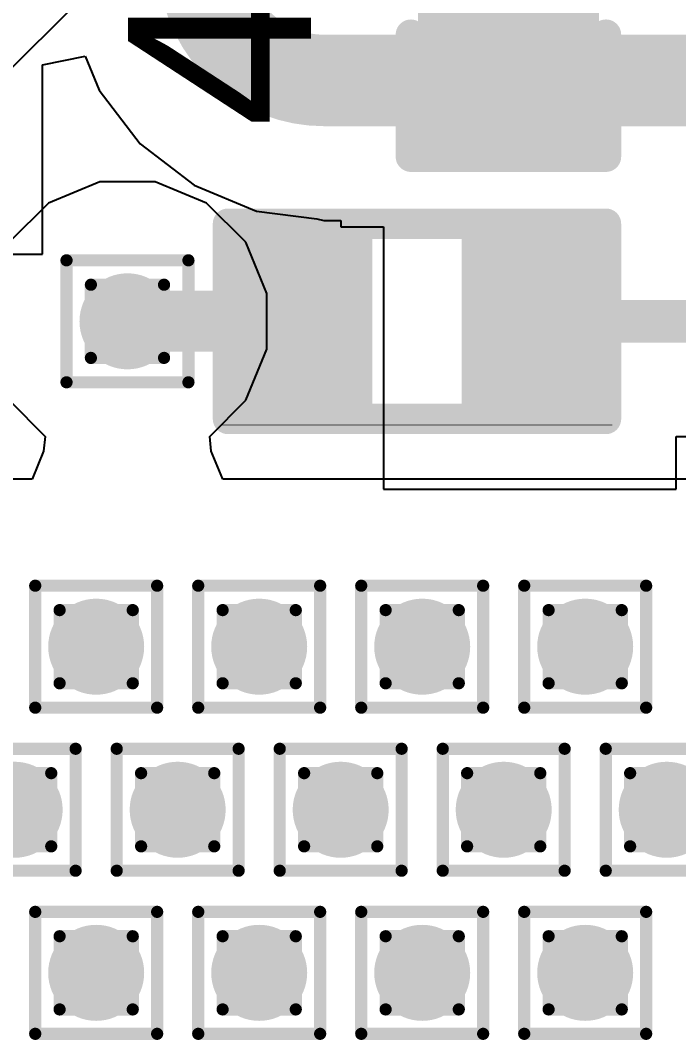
# Model space of a CAD drawing. Header units: inches. Extents: x -18 to 5357, y -8 to 5291.
# Drawn here: x 41.007 to 43.75, y 43.839 to 48.088 of the extents above; entities that cross this region are included whole.
import ezdxf

# ---------------------------------------------------------------- set-up
doc = ezdxf.new("R2010")
doc.units = ezdxf.units.IN
for name, color, linetype in [('Bottom Layer', 5, 'Continuous'), ('Drill Drawing', 1, 'Continuous'), ('Ground', 16, 'Continuous'), ('Power', 76, 'Continuous'), ('Top Layer', 1, 'Continuous'), ('Top Overlay', 2, 'Continuous'), ('Top Paste', 8, 'Continuous'), ('Top Solder', 216, 'Continuous'), ('Via Holes', 16, 'Continuous')]:
    doc.layers.add(name, color=color, linetype=linetype)
doc.styles.add('Arial', font='', dxfattribs={"height": 0.2})
doc.styles.get('Arial').set_extended_font_data('Arial')

# ---------------------------------------------------------------- blocks, each defined once
blk = doc.blocks.new('14_VSON__4_3__21')
at = {"layer": 'Top Solder'}
blk.add_line((-0.8678, -2.2778), (-5350.8161, -5279.0699), dxfattribs=at)
blk = doc.blocks.new('R___0402_34')
at = {"layer": 'Top Layer'}
for points in [[(-0.6985, -0.3175), (-0.6985, 0.3175), (-0.2413, 0.3175), (-0.2413, -0.3175)], [(0.2413, -0.3175), (0.2413, 0.3175), (0.6985, 0.3175), (0.6985, -0.3175)]]:
    blk.add_hatch(color=1, dxfattribs=at).paths.add_polyline_path(points)
at = {"layer": 'Top Paste'}
for points in [[(-0.6985, -0.3175), (-0.6985, 0.3175), (-0.2413, 0.3175), (-0.2413, -0.3175)], [(0.2413, -0.3175), (0.2413, 0.3175), (0.6985, 0.3175), (0.6985, -0.3175)]]:
    blk.add_hatch(color=8, dxfattribs=at).paths.add_polyline_path(points)
at = {"layer": 'Top Solder'}
for points in [[(-0.7535, -0.3725), (-0.7535, 0.3725), (-0.1863, 0.3725), (-0.1863, -0.3725)], [(0.1863, -0.3725), (0.1863, 0.3725), (0.7535, 0.3725), (0.7535, -0.3725)]]:
    blk.add_hatch(color=216, dxfattribs=at).paths.add_polyline_path(points)
at = {"layer": 'Top Overlay'}
for points in [[(-0.7874, 0.4064, 0.127, 0.127, 0), (0.7874, 0.4064, 0.127, 0.127, 0)], [(-0.7874, 0.4064, 0.127, 0.127, 0), (-0.7874, -0.4064, 0.127, 0.127, 0)], [(0.7874, 0.4064, 0.127, 0.127, 0), (0.7874, -0.4064, 0.127, 0.127, 0)], [(-0.7874, -0.4064, 0.127, 0.127, 0), (0.7874, -0.4064, 0.127, 0.127, 0)], [(-0.8128, -0.4318, 0.00323, 0.00323, 0), (0.8128, -0.4318, 0.00323, 0.00323, 0)]]:
    blk.add_lwpolyline(points, format="xyseb", dxfattribs=at)
for points in [[(-0.8192, 0.4064, 0.0635, 0.0635, 1), (-0.7557, 0.4064, 0.0635, 0.0635, 1)], [(-0.8192, 0.4064, 0.0635, 0.0635, 1), (-0.7557, 0.4064, 0.0635, 0.0635, 1)], [(0.7556, 0.4064, 0.0635, 0.0635, 1), (0.8191, 0.4064, 0.0635, 0.0635, 1)], [(0.7556, 0.4064, 0.0635, 0.0635, 1), (0.8191, 0.4064, 0.0635, 0.0635, 1)], [(-0.8192, -0.4064, 0.0635, 0.0635, 1), (-0.7557, -0.4064, 0.0635, 0.0635, 1)], [(-0.8192, -0.4064, 0.0635, 0.0635, 1), (-0.7557, -0.4064, 0.0635, 0.0635, 1)], [(0.7557, -0.4064, 0.0635, 0.0635, 1), (0.8192, -0.4064, 0.0635, 0.0635, 1)], [(0.7557, -0.4064, 0.0635, 0.0635, 1), (0.8192, -0.4064, 0.0635, 0.0635, 1)], [(-0.8136, -0.4318, 0.00161, 0.00161, 1), (-0.812, -0.4318, 0.00161, 0.00161, 1)], [(0.812, -0.4318, 0.00161, 0.00161, 1), (0.8136, -0.4318, 0.00161, 0.00161, 1)]]:
    blk.add_lwpolyline(points, format="xyseb", close=True, dxfattribs=at)
blk = doc.blocks.new('C___0402_95')
at = {"layer": 'Top Layer'}
for points in [[(-0.6985, -0.3175), (-0.6985, 0.3175), (-0.2413, 0.3175), (-0.2413, -0.3175)], [(0.2413, -0.3175), (0.2413, 0.3175), (0.6985, 0.3175), (0.6985, -0.3175)]]:
    blk.add_hatch(color=1, dxfattribs=at).paths.add_polyline_path(points)
at = {"layer": 'Top Paste'}
for points in [[(-0.6985, -0.3175), (-0.6985, 0.3175), (-0.2413, 0.3175), (-0.2413, -0.3175)], [(0.2413, -0.3175), (0.2413, 0.3175), (0.6985, 0.3175), (0.6985, -0.3175)]]:
    blk.add_hatch(color=8, dxfattribs=at).paths.add_polyline_path(points)
at = {"layer": 'Top Solder'}
for points in [[(-0.7585, -0.3775), (-0.7585, 0.3775), (-0.1813, 0.3775), (-0.1813, -0.3775)], [(0.1813, -0.3775), (0.1813, 0.3775), (0.7585, 0.3775), (0.7585, -0.3775)]]:
    blk.add_hatch(color=216, dxfattribs=at).paths.add_polyline_path(points)
at = {"layer": 'Top Overlay'}
for points in [[(-0.7874, -0.4064, 0.127, 0.127, 0), (-0.7874, 0.4064, 0.127, 0.127, 0)], [(-0.2794, 0.4064, 0.127, 0.127, 0), (-0.7874, 0.4064, 0.127, 0.127, 0)], [(0.2794, 0.4064, 0.127, 0.127, 0), (0.7874, 0.4064, 0.127, 0.127, 0)], [(0.7874, -0.4064, 0.127, 0.127, 0), (0.7874, 0.4064, 0.127, 0.127, 0)], [(-0.7874, -0.4064, 0.127, 0.127, 0), (-0.2794, -0.4064, 0.127, 0.127, 0)], [(0.2794, -0.4064, 0.127, 0.127, 0), (0.7874, -0.4064, 0.127, 0.127, 0)]]:
    blk.add_lwpolyline(points, format="xyseb", dxfattribs=at)
for points in [[(-0.8192, 0.4064, 0.0635, 0.0635, 1), (-0.7557, 0.4064, 0.0635, 0.0635, 1)], [(-0.8192, 0.4064, 0.0635, 0.0635, 1), (-0.7557, 0.4064, 0.0635, 0.0635, 1)], [(-0.3112, 0.4064, 0.0635, 0.0635, 1), (-0.2477, 0.4064, 0.0635, 0.0635, 1)], [(0.2476, 0.4064, 0.0635, 0.0635, 1), (0.3111, 0.4064, 0.0635, 0.0635, 1)], [(0.7556, 0.4064, 0.0635, 0.0635, 1), (0.8191, 0.4064, 0.0635, 0.0635, 1)], [(0.7556, 0.4064, 0.0635, 0.0635, 1), (0.8191, 0.4064, 0.0635, 0.0635, 1)], [(-0.8192, -0.4064, 0.0635, 0.0635, 1), (-0.7557, -0.4064, 0.0635, 0.0635, 1)], [(-0.8192, -0.4064, 0.0635, 0.0635, 1), (-0.7557, -0.4064, 0.0635, 0.0635, 1)], [(-0.3112, -0.4064, 0.0635, 0.0635, 1), (-0.2477, -0.4064, 0.0635, 0.0635, 1)], [(0.2477, -0.4064, 0.0635, 0.0635, 1), (0.3112, -0.4064, 0.0635, 0.0635, 1)], [(0.7556, -0.4064, 0.0635, 0.0635, 1), (0.8191, -0.4064, 0.0635, 0.0635, 1)], [(0.7556, -0.4064, 0.0635, 0.0635, 1), (0.8191, -0.4064, 0.0635, 0.0635, 1)]]:
    blk.add_lwpolyline(points, format="xyseb", close=True, dxfattribs=at)

msp = doc.modelspace()

# ---------------------------------------------------------------- hatches: boundary and pattern name
at = {"layer": 'Bottom Layer'}
h = msp.add_hatch(color=5, dxfattribs=at)
edge = h.paths.add_edge_path()
edge.add_arc((41.4534, 46.8348), 0.2, 0, 360)
h = msp.add_hatch(color=5, dxfattribs=at)
edge = h.paths.add_edge_path()
edge.add_arc((41.323, 45.4795), 0.2, 0, 360)
h = msp.add_hatch(color=5, dxfattribs=at)
edge = h.paths.add_edge_path()
edge.add_arc((42.0023, 45.4795), 0.2, 0, 360)
h = msp.add_hatch(color=5, dxfattribs=at)
edge = h.paths.add_edge_path()
edge.add_arc((42.6816, 45.4795), 0.2, 0, 360)
h = msp.add_hatch(color=5, dxfattribs=at)
edge = h.paths.add_edge_path()
edge.add_arc((43.3608, 45.4795), 0.2, 0, 360)
h = msp.add_hatch(color=5, dxfattribs=at)
edge = h.paths.add_edge_path()
edge.add_arc((40.9833, 44.8003), 0.2, 0, 360)
h = msp.add_hatch(color=5, dxfattribs=at)
edge = h.paths.add_edge_path()
edge.add_arc((41.6626, 44.8003), 0.2, 0, 360)
h = msp.add_hatch(color=5, dxfattribs=at)
edge = h.paths.add_edge_path()
edge.add_arc((42.3419, 44.8003), 0.2, 0, 360)
h = msp.add_hatch(color=5, dxfattribs=at)
edge = h.paths.add_edge_path()
edge.add_arc((43.0212, 44.8003), 0.2, 0, 360)
h = msp.add_hatch(color=5, dxfattribs=at)
edge = h.paths.add_edge_path()
edge.add_arc((43.7005, 44.8003), 0.2, 0, 360)
h = msp.add_hatch(color=5, dxfattribs=at)
edge = h.paths.add_edge_path()
edge.add_arc((41.323, 44.121), 0.2, 0, 360)
h = msp.add_hatch(color=5, dxfattribs=at)
edge = h.paths.add_edge_path()
edge.add_arc((42.0023, 44.121), 0.2, 0, 360)
h = msp.add_hatch(color=5, dxfattribs=at)
edge = h.paths.add_edge_path()
edge.add_arc((42.6816, 44.121), 0.2, 0, 360)
h = msp.add_hatch(color=5, dxfattribs=at)
edge = h.paths.add_edge_path()
edge.add_arc((43.3608, 44.121), 0.2, 0, 360)
at = {"layer": 'Ground'}
h = msp.add_hatch(color=16, dxfattribs=at)
edge = h.paths.add_edge_path()
edge.add_arc((41.4534, 46.8348), 0.2, 0, 360)
h = msp.add_hatch(color=16, dxfattribs=at)
edge = h.paths.add_edge_path()
edge.add_arc((41.323, 45.4795), 0.2, 0, 360)
h = msp.add_hatch(color=16, dxfattribs=at)
edge = h.paths.add_edge_path()
edge.add_arc((42.0023, 45.4795), 0.2, 0, 360)
h = msp.add_hatch(color=16, dxfattribs=at)
edge = h.paths.add_edge_path()
edge.add_arc((42.6816, 45.4795), 0.2, 0, 360)
h = msp.add_hatch(color=16, dxfattribs=at)
edge = h.paths.add_edge_path()
edge.add_arc((43.3608, 45.4795), 0.2, 0, 360)
h = msp.add_hatch(color=16, dxfattribs=at)
edge = h.paths.add_edge_path()
edge.add_arc((40.9833, 44.8003), 0.2, 0, 360)
h = msp.add_hatch(color=16, dxfattribs=at)
edge = h.paths.add_edge_path()
edge.add_arc((41.6626, 44.8003), 0.2, 0, 360)
h = msp.add_hatch(color=16, dxfattribs=at)
edge = h.paths.add_edge_path()
edge.add_arc((42.3419, 44.8003), 0.2, 0, 360)
h = msp.add_hatch(color=16, dxfattribs=at)
edge = h.paths.add_edge_path()
edge.add_arc((43.0212, 44.8003), 0.2, 0, 360)
h = msp.add_hatch(color=16, dxfattribs=at)
edge = h.paths.add_edge_path()
edge.add_arc((43.7005, 44.8003), 0.2, 0, 360)
h = msp.add_hatch(color=16, dxfattribs=at)
edge = h.paths.add_edge_path()
edge.add_arc((41.323, 44.121), 0.2, 0, 360)
h = msp.add_hatch(color=16, dxfattribs=at)
edge = h.paths.add_edge_path()
edge.add_arc((42.0023, 44.121), 0.2, 0, 360)
h = msp.add_hatch(color=16, dxfattribs=at)
edge = h.paths.add_edge_path()
edge.add_arc((42.6816, 44.121), 0.2, 0, 360)
h = msp.add_hatch(color=16, dxfattribs=at)
edge = h.paths.add_edge_path()
edge.add_arc((43.3608, 44.121), 0.2, 0, 360)
at = {"layer": 'Power'}
h = msp.add_hatch(color=76, dxfattribs=at)
edge = h.paths.add_edge_path()
edge.add_arc((41.4534, 46.8348), 0.2, 0, 360)
h = msp.add_hatch(color=76, dxfattribs=at)
edge = h.paths.add_edge_path()
edge.add_arc((41.323, 45.4795), 0.2, 0, 360)
h = msp.add_hatch(color=76, dxfattribs=at)
edge = h.paths.add_edge_path()
edge.add_arc((42.0023, 45.4795), 0.2, 0, 360)
h = msp.add_hatch(color=76, dxfattribs=at)
edge = h.paths.add_edge_path()
edge.add_arc((42.6816, 45.4795), 0.2, 0, 360)
h = msp.add_hatch(color=76, dxfattribs=at)
edge = h.paths.add_edge_path()
edge.add_arc((43.3608, 45.4795), 0.2, 0, 360)
h = msp.add_hatch(color=76, dxfattribs=at)
edge = h.paths.add_edge_path()
edge.add_arc((40.9833, 44.8003), 0.2, 0, 360)
h = msp.add_hatch(color=76, dxfattribs=at)
edge = h.paths.add_edge_path()
edge.add_arc((41.6626, 44.8003), 0.2, 0, 360)
h = msp.add_hatch(color=76, dxfattribs=at)
edge = h.paths.add_edge_path()
edge.add_arc((42.3419, 44.8003), 0.2, 0, 360)
h = msp.add_hatch(color=76, dxfattribs=at)
edge = h.paths.add_edge_path()
edge.add_arc((43.0212, 44.8003), 0.2, 0, 360)
h = msp.add_hatch(color=76, dxfattribs=at)
edge = h.paths.add_edge_path()
edge.add_arc((43.7005, 44.8003), 0.2, 0, 360)
h = msp.add_hatch(color=76, dxfattribs=at)
edge = h.paths.add_edge_path()
edge.add_arc((41.323, 44.121), 0.2, 0, 360)
h = msp.add_hatch(color=76, dxfattribs=at)
edge = h.paths.add_edge_path()
edge.add_arc((42.0023, 44.121), 0.2, 0, 360)
h = msp.add_hatch(color=76, dxfattribs=at)
edge = h.paths.add_edge_path()
edge.add_arc((42.6816, 44.121), 0.2, 0, 360)
h = msp.add_hatch(color=76, dxfattribs=at)
edge = h.paths.add_edge_path()
edge.add_arc((43.3608, 44.121), 0.2, 0, 360)
at = {"layer": 'Top Layer'}
h = msp.add_hatch(color=1, dxfattribs=at)
edge = h.paths.add_edge_path()
edge.add_arc((41.4534, 46.8348), 0.2, 0, 360)
h = msp.add_hatch(color=1, dxfattribs=at)
edge = h.paths.add_edge_path()
edge.add_arc((41.323, 45.4795), 0.2, 0, 360)
h = msp.add_hatch(color=1, dxfattribs=at)
edge = h.paths.add_edge_path()
edge.add_arc((42.0023, 45.4795), 0.2, 0, 360)
h = msp.add_hatch(color=1, dxfattribs=at)
edge = h.paths.add_edge_path()
edge.add_arc((42.6816, 45.4795), 0.2, 0, 360)
h = msp.add_hatch(color=1, dxfattribs=at)
edge = h.paths.add_edge_path()
edge.add_arc((43.3608, 45.4795), 0.2, 0, 360)
h = msp.add_hatch(color=1, dxfattribs=at)
edge = h.paths.add_edge_path()
edge.add_arc((40.9833, 44.8003), 0.2, 0, 360)
h = msp.add_hatch(color=1, dxfattribs=at)
edge = h.paths.add_edge_path()
edge.add_arc((41.6626, 44.8003), 0.2, 0, 360)
h = msp.add_hatch(color=1, dxfattribs=at)
edge = h.paths.add_edge_path()
edge.add_arc((42.3419, 44.8003), 0.2, 0, 360)
h = msp.add_hatch(color=1, dxfattribs=at)
edge = h.paths.add_edge_path()
edge.add_arc((43.0212, 44.8003), 0.2, 0, 360)
h = msp.add_hatch(color=1, dxfattribs=at)
edge = h.paths.add_edge_path()
edge.add_arc((43.7005, 44.8003), 0.2, 0, 360)
h = msp.add_hatch(color=1, dxfattribs=at)
edge = h.paths.add_edge_path()
edge.add_arc((41.323, 44.121), 0.2, 0, 360)
h = msp.add_hatch(color=1, dxfattribs=at)
edge = h.paths.add_edge_path()
edge.add_arc((42.0023, 44.121), 0.2, 0, 360)
h = msp.add_hatch(color=1, dxfattribs=at)
edge = h.paths.add_edge_path()
edge.add_arc((42.6816, 44.121), 0.2, 0, 360)
h = msp.add_hatch(color=1, dxfattribs=at)
edge = h.paths.add_edge_path()
edge.add_arc((43.3608, 44.121), 0.2, 0, 360)
at = {"layer": 'Via Holes'}
h = msp.add_hatch(color=7, dxfattribs=at)
edge = h.paths.add_edge_path()
edge.add_arc((41.4534, 46.8348), 0.1, 0, 360)
h = msp.add_hatch(color=7, dxfattribs=at)
edge = h.paths.add_edge_path()
edge.add_arc((41.323, 45.4795), 0.1, 0, 360)
h = msp.add_hatch(color=7, dxfattribs=at)
edge = h.paths.add_edge_path()
edge.add_arc((42.0023, 45.4795), 0.1, 0, 360)
h = msp.add_hatch(color=7, dxfattribs=at)
edge = h.paths.add_edge_path()
edge.add_arc((42.6816, 45.4795), 0.1, 0, 360)
h = msp.add_hatch(color=7, dxfattribs=at)
edge = h.paths.add_edge_path()
edge.add_arc((43.3608, 45.4795), 0.1, 0, 360)
h = msp.add_hatch(color=7, dxfattribs=at)
edge = h.paths.add_edge_path()
edge.add_arc((40.9833, 44.8003), 0.1, 0, 360)
h = msp.add_hatch(color=7, dxfattribs=at)
edge = h.paths.add_edge_path()
edge.add_arc((41.6626, 44.8003), 0.1, 0, 360)
h = msp.add_hatch(color=7, dxfattribs=at)
edge = h.paths.add_edge_path()
edge.add_arc((42.3419, 44.8003), 0.1, 0, 360)
h = msp.add_hatch(color=7, dxfattribs=at)
edge = h.paths.add_edge_path()
edge.add_arc((43.0212, 44.8003), 0.1, 0, 360)
h = msp.add_hatch(color=7, dxfattribs=at)
edge = h.paths.add_edge_path()
edge.add_arc((43.7005, 44.8003), 0.1, 0, 360)
h = msp.add_hatch(color=7, dxfattribs=at)
edge = h.paths.add_edge_path()
edge.add_arc((41.323, 44.121), 0.1, 0, 360)
h = msp.add_hatch(color=7, dxfattribs=at)
edge = h.paths.add_edge_path()
edge.add_arc((42.0023, 44.121), 0.1, 0, 360)
h = msp.add_hatch(color=7, dxfattribs=at)
edge = h.paths.add_edge_path()
edge.add_arc((42.6816, 44.121), 0.1, 0, 360)
h = msp.add_hatch(color=7, dxfattribs=at)
edge = h.paths.add_edge_path()
edge.add_arc((43.3608, 44.121), 0.1, 0, 360)

# ---------------------------------------------------------------- linework, layer by layer
at = {"layer": 'Drill Drawing'}
for points in [[(41.1994, 47.0888, 0.0508, 0.0508, 0), (41.7074, 47.0888, 0.0508, 0.0508, 0)], [(41.1994, 46.5808, 0.0508, 0.0508, 0), (41.1994, 47.0888, 0.0508, 0.0508, 0)], [(41.7074, 46.5808, 0.0508, 0.0508, 0), (41.7074, 47.0888, 0.0508, 0.0508, 0)], [(41.301, 46.9872, 0.0508, 0.0508, 0), (41.6058, 46.9872, 0.0508, 0.0508, 0)], [(41.301, 46.6824, 0.0508, 0.0508, 0), (41.301, 46.9872, 0.0508, 0.0508, 0)], [(41.6058, 46.6824, 0.0508, 0.0508, 0), (41.6058, 46.9872, 0.0508, 0.0508, 0)], [(41.301, 46.6824, 0.0508, 0.0508, 0), (41.6058, 46.6824, 0.0508, 0.0508, 0)], [(41.1994, 46.5808, 0.0508, 0.0508, 0), (41.7074, 46.5808, 0.0508, 0.0508, 0)], [(41.069, 45.7335, 0.0508, 0.0508, 0), (41.577, 45.7335, 0.0508, 0.0508, 0)], [(41.069, 45.2255, 0.0508, 0.0508, 0), (41.069, 45.7335, 0.0508, 0.0508, 0)], [(41.577, 45.2255, 0.0508, 0.0508, 0), (41.577, 45.7335, 0.0508, 0.0508, 0)], [(41.7483, 45.7335, 0.0508, 0.0508, 0), (42.2563, 45.7335, 0.0508, 0.0508, 0)], [(41.7483, 45.2255, 0.0508, 0.0508, 0), (41.7483, 45.7335, 0.0508, 0.0508, 0)], [(42.2563, 45.2255, 0.0508, 0.0508, 0), (42.2563, 45.7335, 0.0508, 0.0508, 0)], [(42.4276, 45.7335, 0.0508, 0.0508, 0), (42.9356, 45.7335, 0.0508, 0.0508, 0)], [(42.4276, 45.2255, 0.0508, 0.0508, 0), (42.4276, 45.7335, 0.0508, 0.0508, 0)], [(42.9356, 45.2255, 0.0508, 0.0508, 0), (42.9356, 45.7335, 0.0508, 0.0508, 0)], [(43.1068, 45.7335, 0.0508, 0.0508, 0), (43.6148, 45.7335, 0.0508, 0.0508, 0)], [(43.1068, 45.2255, 0.0508, 0.0508, 0), (43.1068, 45.7335, 0.0508, 0.0508, 0)], [(43.6148, 45.2255, 0.0508, 0.0508, 0), (43.6148, 45.7335, 0.0508, 0.0508, 0)], [(41.1706, 45.6319, 0.0508, 0.0508, 0), (41.4754, 45.6319, 0.0508, 0.0508, 0)], [(41.1706, 45.3271, 0.0508, 0.0508, 0), (41.1706, 45.6319, 0.0508, 0.0508, 0)], [(41.4754, 45.3271, 0.0508, 0.0508, 0), (41.4754, 45.6319, 0.0508, 0.0508, 0)], [(41.8499, 45.6319, 0.0508, 0.0508, 0), (42.1547, 45.6319, 0.0508, 0.0508, 0)], [(41.8499, 45.3271, 0.0508, 0.0508, 0), (41.8499, 45.6319, 0.0508, 0.0508, 0)], [(42.1547, 45.3271, 0.0508, 0.0508, 0), (42.1547, 45.6319, 0.0508, 0.0508, 0)], [(42.5292, 45.6319, 0.0508, 0.0508, 0), (42.834, 45.6319, 0.0508, 0.0508, 0)], [(42.5292, 45.3271, 0.0508, 0.0508, 0), (42.5292, 45.6319, 0.0508, 0.0508, 0)], [(42.834, 45.3271, 0.0508, 0.0508, 0), (42.834, 45.6319, 0.0508, 0.0508, 0)], [(43.2084, 45.6319, 0.0508, 0.0508, 0), (43.5132, 45.6319, 0.0508, 0.0508, 0)], [(43.2084, 45.3271, 0.0508, 0.0508, 0), (43.2084, 45.6319, 0.0508, 0.0508, 0)], [(43.5132, 45.3271, 0.0508, 0.0508, 0), (43.5132, 45.6319, 0.0508, 0.0508, 0)], [(41.1706, 45.3271, 0.0508, 0.0508, 0), (41.4754, 45.3271, 0.0508, 0.0508, 0)], [(41.8499, 45.3271, 0.0508, 0.0508, 0), (42.1547, 45.3271, 0.0508, 0.0508, 0)], [(42.5292, 45.3271, 0.0508, 0.0508, 0), (42.834, 45.3271, 0.0508, 0.0508, 0)], [(43.2084, 45.3271, 0.0508, 0.0508, 0), (43.5132, 45.3271, 0.0508, 0.0508, 0)], [(41.069, 45.2255, 0.0508, 0.0508, 0), (41.577, 45.2255, 0.0508, 0.0508, 0)], [(41.7483, 45.2255, 0.0508, 0.0508, 0), (42.2563, 45.2255, 0.0508, 0.0508, 0)], [(42.4276, 45.2255, 0.0508, 0.0508, 0), (42.9356, 45.2255, 0.0508, 0.0508, 0)], [(43.1068, 45.2255, 0.0508, 0.0508, 0), (43.6148, 45.2255, 0.0508, 0.0508, 0)], [(40.7293, 45.0543, 0.0508, 0.0508, 0), (41.2373, 45.0543, 0.0508, 0.0508, 0)], [(41.2373, 44.5463, 0.0508, 0.0508, 0), (41.2373, 45.0543, 0.0508, 0.0508, 0)], [(41.4086, 45.0543, 0.0508, 0.0508, 0), (41.9166, 45.0543, 0.0508, 0.0508, 0)], [(41.4086, 44.5463, 0.0508, 0.0508, 0), (41.4086, 45.0543, 0.0508, 0.0508, 0)], [(41.9166, 44.5463, 0.0508, 0.0508, 0), (41.9166, 45.0543, 0.0508, 0.0508, 0)], [(42.0879, 45.0543, 0.0508, 0.0508, 0), (42.5959, 45.0543, 0.0508, 0.0508, 0)], [(42.0879, 44.5463, 0.0508, 0.0508, 0), (42.0879, 45.0543, 0.0508, 0.0508, 0)], [(42.5959, 44.5463, 0.0508, 0.0508, 0), (42.5959, 45.0543, 0.0508, 0.0508, 0)], [(42.7672, 45.0543, 0.0508, 0.0508, 0), (43.2752, 45.0543, 0.0508, 0.0508, 0)], [(42.7672, 44.5463, 0.0508, 0.0508, 0), (42.7672, 45.0543, 0.0508, 0.0508, 0)], [(43.2752, 44.5463, 0.0508, 0.0508, 0), (43.2752, 45.0543, 0.0508, 0.0508, 0)], [(43.4465, 45.0543, 0.0508, 0.0508, 0), (43.9545, 45.0543, 0.0508, 0.0508, 0)], [(43.4465, 44.5463, 0.0508, 0.0508, 0), (43.4465, 45.0543, 0.0508, 0.0508, 0)], [(40.8309, 44.9527, 0.0508, 0.0508, 0), (41.1357, 44.9527, 0.0508, 0.0508, 0)], [(41.1357, 44.6479, 0.0508, 0.0508, 0), (41.1357, 44.9527, 0.0508, 0.0508, 0)], [(41.5102, 44.9527, 0.0508, 0.0508, 0), (41.815, 44.9527, 0.0508, 0.0508, 0)], [(41.5102, 44.6479, 0.0508, 0.0508, 0), (41.5102, 44.9527, 0.0508, 0.0508, 0)], [(41.815, 44.6479, 0.0508, 0.0508, 0), (41.815, 44.9527, 0.0508, 0.0508, 0)], [(42.1895, 44.9527, 0.0508, 0.0508, 0), (42.4943, 44.9527, 0.0508, 0.0508, 0)], [(42.1895, 44.6479, 0.0508, 0.0508, 0), (42.1895, 44.9527, 0.0508, 0.0508, 0)], [(42.4943, 44.6479, 0.0508, 0.0508, 0), (42.4943, 44.9527, 0.0508, 0.0508, 0)], [(42.8688, 44.9527, 0.0508, 0.0508, 0), (43.1736, 44.9527, 0.0508, 0.0508, 0)], [(42.8688, 44.6479, 0.0508, 0.0508, 0), (42.8688, 44.9527, 0.0508, 0.0508, 0)], [(43.1736, 44.6479, 0.0508, 0.0508, 0), (43.1736, 44.9527, 0.0508, 0.0508, 0)], [(43.5481, 44.9527, 0.0508, 0.0508, 0), (43.8529, 44.9527, 0.0508, 0.0508, 0)], [(43.5481, 44.6479, 0.0508, 0.0508, 0), (43.5481, 44.9527, 0.0508, 0.0508, 0)], [(40.8309, 44.6479, 0.0508, 0.0508, 0), (41.1357, 44.6479, 0.0508, 0.0508, 0)], [(41.5102, 44.6479, 0.0508, 0.0508, 0), (41.815, 44.6479, 0.0508, 0.0508, 0)], [(42.1895, 44.6479, 0.0508, 0.0508, 0), (42.4943, 44.6479, 0.0508, 0.0508, 0)], [(42.8688, 44.6479, 0.0508, 0.0508, 0), (43.1736, 44.6479, 0.0508, 0.0508, 0)], [(43.5481, 44.6479, 0.0508, 0.0508, 0), (43.8529, 44.6479, 0.0508, 0.0508, 0)], [(40.7293, 44.5463, 0.0508, 0.0508, 0), (41.2373, 44.5463, 0.0508, 0.0508, 0)], [(41.4086, 44.5463, 0.0508, 0.0508, 0), (41.9166, 44.5463, 0.0508, 0.0508, 0)], [(42.0879, 44.5463, 0.0508, 0.0508, 0), (42.5959, 44.5463, 0.0508, 0.0508, 0)], [(42.7672, 44.5463, 0.0508, 0.0508, 0), (43.2752, 44.5463, 0.0508, 0.0508, 0)], [(43.4465, 44.5463, 0.0508, 0.0508, 0), (43.9545, 44.5463, 0.0508, 0.0508, 0)], [(41.069, 44.375, 0.0508, 0.0508, 0), (41.577, 44.375, 0.0508, 0.0508, 0)], [(41.069, 43.867, 0.0508, 0.0508, 0), (41.069, 44.375, 0.0508, 0.0508, 0)], [(41.577, 43.867, 0.0508, 0.0508, 0), (41.577, 44.375, 0.0508, 0.0508, 0)], [(41.7483, 44.375, 0.0508, 0.0508, 0), (42.2563, 44.375, 0.0508, 0.0508, 0)], [(41.7483, 43.867, 0.0508, 0.0508, 0), (41.7483, 44.375, 0.0508, 0.0508, 0)], [(42.2563, 43.867, 0.0508, 0.0508, 0), (42.2563, 44.375, 0.0508, 0.0508, 0)], [(42.4276, 44.375, 0.0508, 0.0508, 0), (42.9356, 44.375, 0.0508, 0.0508, 0)], [(42.4276, 43.867, 0.0508, 0.0508, 0), (42.4276, 44.375, 0.0508, 0.0508, 0)], [(42.9356, 43.867, 0.0508, 0.0508, 0), (42.9356, 44.375, 0.0508, 0.0508, 0)], [(43.1068, 44.375, 0.0508, 0.0508, 0), (43.6148, 44.375, 0.0508, 0.0508, 0)], [(43.1068, 43.867, 0.0508, 0.0508, 0), (43.1068, 44.375, 0.0508, 0.0508, 0)], [(43.6148, 43.867, 0.0508, 0.0508, 0), (43.6148, 44.375, 0.0508, 0.0508, 0)], [(41.1706, 44.2734, 0.0508, 0.0508, 0), (41.4754, 44.2734, 0.0508, 0.0508, 0)], [(41.1706, 43.9686, 0.0508, 0.0508, 0), (41.1706, 44.2734, 0.0508, 0.0508, 0)], [(41.4754, 43.9686, 0.0508, 0.0508, 0), (41.4754, 44.2734, 0.0508, 0.0508, 0)], [(41.8499, 44.2734, 0.0508, 0.0508, 0), (42.1547, 44.2734, 0.0508, 0.0508, 0)], [(41.8499, 43.9686, 0.0508, 0.0508, 0), (41.8499, 44.2734, 0.0508, 0.0508, 0)], [(42.1547, 43.9686, 0.0508, 0.0508, 0), (42.1547, 44.2734, 0.0508, 0.0508, 0)], [(42.5292, 44.2734, 0.0508, 0.0508, 0), (42.834, 44.2734, 0.0508, 0.0508, 0)], [(42.5292, 43.9686, 0.0508, 0.0508, 0), (42.5292, 44.2734, 0.0508, 0.0508, 0)], [(42.834, 43.9686, 0.0508, 0.0508, 0), (42.834, 44.2734, 0.0508, 0.0508, 0)], [(43.2084, 44.2734, 0.0508, 0.0508, 0), (43.5132, 44.2734, 0.0508, 0.0508, 0)], [(43.2084, 43.9686, 0.0508, 0.0508, 0), (43.2084, 44.2734, 0.0508, 0.0508, 0)], [(43.5132, 43.9686, 0.0508, 0.0508, 0), (43.5132, 44.2734, 0.0508, 0.0508, 0)], [(41.1706, 43.9686, 0.0508, 0.0508, 0), (41.4754, 43.9686, 0.0508, 0.0508, 0)], [(41.8499, 43.9686, 0.0508, 0.0508, 0), (42.1547, 43.9686, 0.0508, 0.0508, 0)], [(42.5292, 43.9686, 0.0508, 0.0508, 0), (42.834, 43.9686, 0.0508, 0.0508, 0)], [(43.2084, 43.9686, 0.0508, 0.0508, 0), (43.5132, 43.9686, 0.0508, 0.0508, 0)], [(41.069, 43.867, 0.0508, 0.0508, 0), (41.577, 43.867, 0.0508, 0.0508, 0)], [(41.7483, 43.867, 0.0508, 0.0508, 0), (42.2563, 43.867, 0.0508, 0.0508, 0)], [(42.4276, 43.867, 0.0508, 0.0508, 0), (42.9356, 43.867, 0.0508, 0.0508, 0)], [(43.1068, 43.867, 0.0508, 0.0508, 0), (43.6148, 43.867, 0.0508, 0.0508, 0)]]:
    msp.add_lwpolyline(points, format="xyseb", dxfattribs=at)
for points in [[(41.1867, 47.0888, 0.0254, 0.0254, 1), (41.2121, 47.0888, 0.0254, 0.0254, 1)], [(41.1867, 47.0888, 0.0254, 0.0254, 1), (41.2121, 47.0888, 0.0254, 0.0254, 1)], [(41.6947, 47.0888, 0.0254, 0.0254, 1), (41.7201, 47.0888, 0.0254, 0.0254, 1)], [(41.6947, 47.0888, 0.0254, 0.0254, 1), (41.7201, 47.0888, 0.0254, 0.0254, 1)], [(41.2883, 46.9872, 0.0254, 0.0254, 1), (41.3137, 46.9872, 0.0254, 0.0254, 1)], [(41.2883, 46.9872, 0.0254, 0.0254, 1), (41.3137, 46.9872, 0.0254, 0.0254, 1)], [(41.5931, 46.9872, 0.0254, 0.0254, 1), (41.6185, 46.9872, 0.0254, 0.0254, 1)], [(41.5931, 46.9872, 0.0254, 0.0254, 1), (41.6185, 46.9872, 0.0254, 0.0254, 1)], [(41.2883, 46.6824, 0.0254, 0.0254, 1), (41.3137, 46.6824, 0.0254, 0.0254, 1)], [(41.2883, 46.6824, 0.0254, 0.0254, 1), (41.3137, 46.6824, 0.0254, 0.0254, 1)], [(41.5931, 46.6824, 0.0254, 0.0254, 1), (41.6185, 46.6824, 0.0254, 0.0254, 1)], [(41.5931, 46.6824, 0.0254, 0.0254, 1), (41.6185, 46.6824, 0.0254, 0.0254, 1)], [(41.1867, 46.5808, 0.0254, 0.0254, 1), (41.2121, 46.5808, 0.0254, 0.0254, 1)], [(41.1867, 46.5808, 0.0254, 0.0254, 1), (41.2121, 46.5808, 0.0254, 0.0254, 1)], [(41.6947, 46.5808, 0.0254, 0.0254, 1), (41.7201, 46.5808, 0.0254, 0.0254, 1)], [(41.6947, 46.5808, 0.0254, 0.0254, 1), (41.7201, 46.5808, 0.0254, 0.0254, 1)], [(41.0563, 45.7335, 0.0254, 0.0254, 1), (41.0817, 45.7335, 0.0254, 0.0254, 1)], [(41.0563, 45.7335, 0.0254, 0.0254, 1), (41.0817, 45.7335, 0.0254, 0.0254, 1)], [(41.5643, 45.7335, 0.0254, 0.0254, 1), (41.5897, 45.7335, 0.0254, 0.0254, 1)], [(41.5643, 45.7335, 0.0254, 0.0254, 1), (41.5897, 45.7335, 0.0254, 0.0254, 1)], [(41.7356, 45.7335, 0.0254, 0.0254, 1), (41.761, 45.7335, 0.0254, 0.0254, 1)], [(41.7356, 45.7335, 0.0254, 0.0254, 1), (41.761, 45.7335, 0.0254, 0.0254, 1)], [(42.2436, 45.7335, 0.0254, 0.0254, 1), (42.269, 45.7335, 0.0254, 0.0254, 1)], [(42.2436, 45.7335, 0.0254, 0.0254, 1), (42.269, 45.7335, 0.0254, 0.0254, 1)], [(42.4149, 45.7335, 0.0254, 0.0254, 1), (42.4403, 45.7335, 0.0254, 0.0254, 1)], [(42.4149, 45.7335, 0.0254, 0.0254, 1), (42.4403, 45.7335, 0.0254, 0.0254, 1)], [(42.9229, 45.7335, 0.0254, 0.0254, 1), (42.9483, 45.7335, 0.0254, 0.0254, 1)], [(42.9229, 45.7335, 0.0254, 0.0254, 1), (42.9483, 45.7335, 0.0254, 0.0254, 1)], [(43.0941, 45.7335, 0.0254, 0.0254, 1), (43.1195, 45.7335, 0.0254, 0.0254, 1)], [(43.0941, 45.7335, 0.0254, 0.0254, 1), (43.1195, 45.7335, 0.0254, 0.0254, 1)], [(43.6021, 45.7335, 0.0254, 0.0254, 1), (43.6275, 45.7335, 0.0254, 0.0254, 1)], [(43.6021, 45.7335, 0.0254, 0.0254, 1), (43.6275, 45.7335, 0.0254, 0.0254, 1)], [(41.1579, 45.6319, 0.0254, 0.0254, 1), (41.1833, 45.6319, 0.0254, 0.0254, 1)], [(41.1579, 45.6319, 0.0254, 0.0254, 1), (41.1833, 45.6319, 0.0254, 0.0254, 1)], [(41.4627, 45.6319, 0.0254, 0.0254, 1), (41.4881, 45.6319, 0.0254, 0.0254, 1)], [(41.4627, 45.6319, 0.0254, 0.0254, 1), (41.4881, 45.6319, 0.0254, 0.0254, 1)], [(41.8372, 45.6319, 0.0254, 0.0254, 1), (41.8626, 45.6319, 0.0254, 0.0254, 1)], [(41.8372, 45.6319, 0.0254, 0.0254, 1), (41.8626, 45.6319, 0.0254, 0.0254, 1)], [(42.142, 45.6319, 0.0254, 0.0254, 1), (42.1674, 45.6319, 0.0254, 0.0254, 1)], [(42.142, 45.6319, 0.0254, 0.0254, 1), (42.1674, 45.6319, 0.0254, 0.0254, 1)], [(42.5165, 45.6319, 0.0254, 0.0254, 1), (42.5419, 45.6319, 0.0254, 0.0254, 1)], [(42.5165, 45.6319, 0.0254, 0.0254, 1), (42.5419, 45.6319, 0.0254, 0.0254, 1)], [(42.8213, 45.6319, 0.0254, 0.0254, 1), (42.8467, 45.6319, 0.0254, 0.0254, 1)], [(42.8213, 45.6319, 0.0254, 0.0254, 1), (42.8467, 45.6319, 0.0254, 0.0254, 1)], [(43.1957, 45.6319, 0.0254, 0.0254, 1), (43.2211, 45.6319, 0.0254, 0.0254, 1)], [(43.1957, 45.6319, 0.0254, 0.0254, 1), (43.2211, 45.6319, 0.0254, 0.0254, 1)], [(43.5005, 45.6319, 0.0254, 0.0254, 1), (43.5259, 45.6319, 0.0254, 0.0254, 1)], [(43.5005, 45.6319, 0.0254, 0.0254, 1), (43.5259, 45.6319, 0.0254, 0.0254, 1)], [(41.1579, 45.3271, 0.0254, 0.0254, 1), (41.1833, 45.3271, 0.0254, 0.0254, 1)], [(41.1579, 45.3271, 0.0254, 0.0254, 1), (41.1833, 45.3271, 0.0254, 0.0254, 1)], [(41.4627, 45.3271, 0.0254, 0.0254, 1), (41.4881, 45.3271, 0.0254, 0.0254, 1)], [(41.4627, 45.3271, 0.0254, 0.0254, 1), (41.4881, 45.3271, 0.0254, 0.0254, 1)], [(41.8372, 45.3271, 0.0254, 0.0254, 1), (41.8626, 45.3271, 0.0254, 0.0254, 1)], [(41.8372, 45.3271, 0.0254, 0.0254, 1), (41.8626, 45.3271, 0.0254, 0.0254, 1)], [(42.142, 45.3271, 0.0254, 0.0254, 1), (42.1674, 45.3271, 0.0254, 0.0254, 1)], [(42.142, 45.3271, 0.0254, 0.0254, 1), (42.1674, 45.3271, 0.0254, 0.0254, 1)], [(42.5165, 45.3271, 0.0254, 0.0254, 1), (42.5419, 45.3271, 0.0254, 0.0254, 1)], [(42.5165, 45.3271, 0.0254, 0.0254, 1), (42.5419, 45.3271, 0.0254, 0.0254, 1)], [(42.8213, 45.3271, 0.0254, 0.0254, 1), (42.8467, 45.3271, 0.0254, 0.0254, 1)], [(42.8213, 45.3271, 0.0254, 0.0254, 1), (42.8467, 45.3271, 0.0254, 0.0254, 1)], [(43.1957, 45.3271, 0.0254, 0.0254, 1), (43.2211, 45.3271, 0.0254, 0.0254, 1)], [(43.1957, 45.3271, 0.0254, 0.0254, 1), (43.2211, 45.3271, 0.0254, 0.0254, 1)], [(43.5005, 45.3271, 0.0254, 0.0254, 1), (43.5259, 45.3271, 0.0254, 0.0254, 1)], [(43.5005, 45.3271, 0.0254, 0.0254, 1), (43.5259, 45.3271, 0.0254, 0.0254, 1)], [(41.0563, 45.2255, 0.0254, 0.0254, 1), (41.0817, 45.2255, 0.0254, 0.0254, 1)], [(41.0563, 45.2255, 0.0254, 0.0254, 1), (41.0817, 45.2255, 0.0254, 0.0254, 1)], [(41.5643, 45.2255, 0.0254, 0.0254, 1), (41.5897, 45.2255, 0.0254, 0.0254, 1)], [(41.5643, 45.2255, 0.0254, 0.0254, 1), (41.5897, 45.2255, 0.0254, 0.0254, 1)], [(41.7356, 45.2255, 0.0254, 0.0254, 1), (41.761, 45.2255, 0.0254, 0.0254, 1)], [(41.7356, 45.2255, 0.0254, 0.0254, 1), (41.761, 45.2255, 0.0254, 0.0254, 1)], [(42.2436, 45.2255, 0.0254, 0.0254, 1), (42.269, 45.2255, 0.0254, 0.0254, 1)], [(42.2436, 45.2255, 0.0254, 0.0254, 1), (42.269, 45.2255, 0.0254, 0.0254, 1)], [(42.4149, 45.2255, 0.0254, 0.0254, 1), (42.4403, 45.2255, 0.0254, 0.0254, 1)], [(42.4149, 45.2255, 0.0254, 0.0254, 1), (42.4403, 45.2255, 0.0254, 0.0254, 1)], [(42.9229, 45.2255, 0.0254, 0.0254, 1), (42.9483, 45.2255, 0.0254, 0.0254, 1)], [(42.9229, 45.2255, 0.0254, 0.0254, 1), (42.9483, 45.2255, 0.0254, 0.0254, 1)], [(43.0941, 45.2255, 0.0254, 0.0254, 1), (43.1195, 45.2255, 0.0254, 0.0254, 1)], [(43.0941, 45.2255, 0.0254, 0.0254, 1), (43.1195, 45.2255, 0.0254, 0.0254, 1)], [(43.6021, 45.2255, 0.0254, 0.0254, 1), (43.6275, 45.2255, 0.0254, 0.0254, 1)], [(43.6021, 45.2255, 0.0254, 0.0254, 1), (43.6275, 45.2255, 0.0254, 0.0254, 1)], [(41.2246, 45.0543, 0.0254, 0.0254, 1), (41.25, 45.0543, 0.0254, 0.0254, 1)], [(41.2246, 45.0543, 0.0254, 0.0254, 1), (41.25, 45.0543, 0.0254, 0.0254, 1)], [(41.3959, 45.0543, 0.0254, 0.0254, 1), (41.4213, 45.0543, 0.0254, 0.0254, 1)], [(41.3959, 45.0543, 0.0254, 0.0254, 1), (41.4213, 45.0543, 0.0254, 0.0254, 1)], [(41.9039, 45.0543, 0.0254, 0.0254, 1), (41.9293, 45.0543, 0.0254, 0.0254, 1)], [(41.9039, 45.0543, 0.0254, 0.0254, 1), (41.9293, 45.0543, 0.0254, 0.0254, 1)], [(42.0752, 45.0543, 0.0254, 0.0254, 1), (42.1006, 45.0543, 0.0254, 0.0254, 1)], [(42.0752, 45.0543, 0.0254, 0.0254, 1), (42.1006, 45.0543, 0.0254, 0.0254, 1)], [(42.5832, 45.0543, 0.0254, 0.0254, 1), (42.6086, 45.0543, 0.0254, 0.0254, 1)], [(42.5832, 45.0543, 0.0254, 0.0254, 1), (42.6086, 45.0543, 0.0254, 0.0254, 1)], [(42.7545, 45.0543, 0.0254, 0.0254, 1), (42.7799, 45.0543, 0.0254, 0.0254, 1)], [(42.7545, 45.0543, 0.0254, 0.0254, 1), (42.7799, 45.0543, 0.0254, 0.0254, 1)], [(43.2625, 45.0543, 0.0254, 0.0254, 1), (43.2879, 45.0543, 0.0254, 0.0254, 1)], [(43.2625, 45.0543, 0.0254, 0.0254, 1), (43.2879, 45.0543, 0.0254, 0.0254, 1)], [(43.4338, 45.0543, 0.0254, 0.0254, 1), (43.4592, 45.0543, 0.0254, 0.0254, 1)], [(43.4338, 45.0543, 0.0254, 0.0254, 1), (43.4592, 45.0543, 0.0254, 0.0254, 1)], [(41.123, 44.9527, 0.0254, 0.0254, 1), (41.1484, 44.9527, 0.0254, 0.0254, 1)], [(41.123, 44.9527, 0.0254, 0.0254, 1), (41.1484, 44.9527, 0.0254, 0.0254, 1)], [(41.4975, 44.9527, 0.0254, 0.0254, 1), (41.5229, 44.9527, 0.0254, 0.0254, 1)], [(41.4975, 44.9527, 0.0254, 0.0254, 1), (41.5229, 44.9527, 0.0254, 0.0254, 1)], [(41.8023, 44.9527, 0.0254, 0.0254, 1), (41.8277, 44.9527, 0.0254, 0.0254, 1)], [(41.8023, 44.9527, 0.0254, 0.0254, 1), (41.8277, 44.9527, 0.0254, 0.0254, 1)], [(42.1768, 44.9527, 0.0254, 0.0254, 1), (42.2022, 44.9527, 0.0254, 0.0254, 1)], [(42.1768, 44.9527, 0.0254, 0.0254, 1), (42.2022, 44.9527, 0.0254, 0.0254, 1)], [(42.4816, 44.9527, 0.0254, 0.0254, 1), (42.507, 44.9527, 0.0254, 0.0254, 1)], [(42.4816, 44.9527, 0.0254, 0.0254, 1), (42.507, 44.9527, 0.0254, 0.0254, 1)], [(42.8561, 44.9527, 0.0254, 0.0254, 1), (42.8815, 44.9527, 0.0254, 0.0254, 1)], [(42.8561, 44.9527, 0.0254, 0.0254, 1), (42.8815, 44.9527, 0.0254, 0.0254, 1)], [(43.1609, 44.9527, 0.0254, 0.0254, 1), (43.1863, 44.9527, 0.0254, 0.0254, 1)], [(43.1609, 44.9527, 0.0254, 0.0254, 1), (43.1863, 44.9527, 0.0254, 0.0254, 1)], [(43.5354, 44.9527, 0.0254, 0.0254, 1), (43.5608, 44.9527, 0.0254, 0.0254, 1)], [(43.5354, 44.9527, 0.0254, 0.0254, 1), (43.5608, 44.9527, 0.0254, 0.0254, 1)], [(41.123, 44.6479, 0.0254, 0.0254, 1), (41.1484, 44.6479, 0.0254, 0.0254, 1)], [(41.123, 44.6479, 0.0254, 0.0254, 1), (41.1484, 44.6479, 0.0254, 0.0254, 1)], [(41.4975, 44.6479, 0.0254, 0.0254, 1), (41.5229, 44.6479, 0.0254, 0.0254, 1)], [(41.4975, 44.6479, 0.0254, 0.0254, 1), (41.5229, 44.6479, 0.0254, 0.0254, 1)], [(41.8023, 44.6479, 0.0254, 0.0254, 1), (41.8277, 44.6479, 0.0254, 0.0254, 1)], [(41.8023, 44.6479, 0.0254, 0.0254, 1), (41.8277, 44.6479, 0.0254, 0.0254, 1)], [(42.1768, 44.6479, 0.0254, 0.0254, 1), (42.2022, 44.6479, 0.0254, 0.0254, 1)], [(42.1768, 44.6479, 0.0254, 0.0254, 1), (42.2022, 44.6479, 0.0254, 0.0254, 1)], [(42.4816, 44.6479, 0.0254, 0.0254, 1), (42.507, 44.6479, 0.0254, 0.0254, 1)], [(42.4816, 44.6479, 0.0254, 0.0254, 1), (42.507, 44.6479, 0.0254, 0.0254, 1)], [(42.8561, 44.6479, 0.0254, 0.0254, 1), (42.8815, 44.6479, 0.0254, 0.0254, 1)], [(42.8561, 44.6479, 0.0254, 0.0254, 1), (42.8815, 44.6479, 0.0254, 0.0254, 1)], [(43.1609, 44.6479, 0.0254, 0.0254, 1), (43.1863, 44.6479, 0.0254, 0.0254, 1)], [(43.1609, 44.6479, 0.0254, 0.0254, 1), (43.1863, 44.6479, 0.0254, 0.0254, 1)], [(43.5354, 44.6479, 0.0254, 0.0254, 1), (43.5608, 44.6479, 0.0254, 0.0254, 1)], [(43.5354, 44.6479, 0.0254, 0.0254, 1), (43.5608, 44.6479, 0.0254, 0.0254, 1)], [(41.2246, 44.5463, 0.0254, 0.0254, 1), (41.25, 44.5463, 0.0254, 0.0254, 1)], [(41.2246, 44.5463, 0.0254, 0.0254, 1), (41.25, 44.5463, 0.0254, 0.0254, 1)], [(41.3959, 44.5463, 0.0254, 0.0254, 1), (41.4213, 44.5463, 0.0254, 0.0254, 1)], [(41.3959, 44.5463, 0.0254, 0.0254, 1), (41.4213, 44.5463, 0.0254, 0.0254, 1)], [(41.9039, 44.5463, 0.0254, 0.0254, 1), (41.9293, 44.5463, 0.0254, 0.0254, 1)], [(41.9039, 44.5463, 0.0254, 0.0254, 1), (41.9293, 44.5463, 0.0254, 0.0254, 1)], [(42.0752, 44.5463, 0.0254, 0.0254, 1), (42.1006, 44.5463, 0.0254, 0.0254, 1)], [(42.0752, 44.5463, 0.0254, 0.0254, 1), (42.1006, 44.5463, 0.0254, 0.0254, 1)], [(42.5832, 44.5463, 0.0254, 0.0254, 1), (42.6086, 44.5463, 0.0254, 0.0254, 1)], [(42.5832, 44.5463, 0.0254, 0.0254, 1), (42.6086, 44.5463, 0.0254, 0.0254, 1)], [(42.7545, 44.5463, 0.0254, 0.0254, 1), (42.7799, 44.5463, 0.0254, 0.0254, 1)], [(42.7545, 44.5463, 0.0254, 0.0254, 1), (42.7799, 44.5463, 0.0254, 0.0254, 1)], [(43.2625, 44.5463, 0.0254, 0.0254, 1), (43.2879, 44.5463, 0.0254, 0.0254, 1)], [(43.2625, 44.5463, 0.0254, 0.0254, 1), (43.2879, 44.5463, 0.0254, 0.0254, 1)], [(43.4338, 44.5463, 0.0254, 0.0254, 1), (43.4592, 44.5463, 0.0254, 0.0254, 1)], [(43.4338, 44.5463, 0.0254, 0.0254, 1), (43.4592, 44.5463, 0.0254, 0.0254, 1)], [(41.0563, 44.375, 0.0254, 0.0254, 1), (41.0817, 44.375, 0.0254, 0.0254, 1)], [(41.0563, 44.375, 0.0254, 0.0254, 1), (41.0817, 44.375, 0.0254, 0.0254, 1)], [(41.5643, 44.375, 0.0254, 0.0254, 1), (41.5897, 44.375, 0.0254, 0.0254, 1)], [(41.5643, 44.375, 0.0254, 0.0254, 1), (41.5897, 44.375, 0.0254, 0.0254, 1)], [(41.7356, 44.375, 0.0254, 0.0254, 1), (41.761, 44.375, 0.0254, 0.0254, 1)], [(41.7356, 44.375, 0.0254, 0.0254, 1), (41.761, 44.375, 0.0254, 0.0254, 1)], [(42.2436, 44.375, 0.0254, 0.0254, 1), (42.269, 44.375, 0.0254, 0.0254, 1)], [(42.2436, 44.375, 0.0254, 0.0254, 1), (42.269, 44.375, 0.0254, 0.0254, 1)], [(42.4149, 44.375, 0.0254, 0.0254, 1), (42.4403, 44.375, 0.0254, 0.0254, 1)], [(42.4149, 44.375, 0.0254, 0.0254, 1), (42.4403, 44.375, 0.0254, 0.0254, 1)], [(42.9229, 44.375, 0.0254, 0.0254, 1), (42.9483, 44.375, 0.0254, 0.0254, 1)], [(42.9229, 44.375, 0.0254, 0.0254, 1), (42.9483, 44.375, 0.0254, 0.0254, 1)], [(43.0941, 44.375, 0.0254, 0.0254, 1), (43.1195, 44.375, 0.0254, 0.0254, 1)], [(43.0941, 44.375, 0.0254, 0.0254, 1), (43.1195, 44.375, 0.0254, 0.0254, 1)], [(43.6021, 44.375, 0.0254, 0.0254, 1), (43.6275, 44.375, 0.0254, 0.0254, 1)], [(43.6021, 44.375, 0.0254, 0.0254, 1), (43.6275, 44.375, 0.0254, 0.0254, 1)], [(41.1579, 44.2734, 0.0254, 0.0254, 1), (41.1833, 44.2734, 0.0254, 0.0254, 1)], [(41.1579, 44.2734, 0.0254, 0.0254, 1), (41.1833, 44.2734, 0.0254, 0.0254, 1)], [(41.4627, 44.2734, 0.0254, 0.0254, 1), (41.4881, 44.2734, 0.0254, 0.0254, 1)], [(41.4627, 44.2734, 0.0254, 0.0254, 1), (41.4881, 44.2734, 0.0254, 0.0254, 1)], [(41.8372, 44.2734, 0.0254, 0.0254, 1), (41.8626, 44.2734, 0.0254, 0.0254, 1)], [(41.8372, 44.2734, 0.0254, 0.0254, 1), (41.8626, 44.2734, 0.0254, 0.0254, 1)], [(42.142, 44.2734, 0.0254, 0.0254, 1), (42.1674, 44.2734, 0.0254, 0.0254, 1)], [(42.142, 44.2734, 0.0254, 0.0254, 1), (42.1674, 44.2734, 0.0254, 0.0254, 1)], [(42.5165, 44.2734, 0.0254, 0.0254, 1), (42.5419, 44.2734, 0.0254, 0.0254, 1)], [(42.5165, 44.2734, 0.0254, 0.0254, 1), (42.5419, 44.2734, 0.0254, 0.0254, 1)], [(42.8213, 44.2734, 0.0254, 0.0254, 1), (42.8467, 44.2734, 0.0254, 0.0254, 1)], [(42.8213, 44.2734, 0.0254, 0.0254, 1), (42.8467, 44.2734, 0.0254, 0.0254, 1)], [(43.1957, 44.2734, 0.0254, 0.0254, 1), (43.2211, 44.2734, 0.0254, 0.0254, 1)], [(43.1957, 44.2734, 0.0254, 0.0254, 1), (43.2211, 44.2734, 0.0254, 0.0254, 1)], [(43.5005, 44.2734, 0.0254, 0.0254, 1), (43.5259, 44.2734, 0.0254, 0.0254, 1)], [(43.5005, 44.2734, 0.0254, 0.0254, 1), (43.5259, 44.2734, 0.0254, 0.0254, 1)], [(41.1579, 43.9686, 0.0254, 0.0254, 1), (41.1833, 43.9686, 0.0254, 0.0254, 1)], [(41.1579, 43.9686, 0.0254, 0.0254, 1), (41.1833, 43.9686, 0.0254, 0.0254, 1)], [(41.4627, 43.9686, 0.0254, 0.0254, 1), (41.4881, 43.9686, 0.0254, 0.0254, 1)], [(41.4627, 43.9686, 0.0254, 0.0254, 1), (41.4881, 43.9686, 0.0254, 0.0254, 1)], [(41.8372, 43.9686, 0.0254, 0.0254, 1), (41.8626, 43.9686, 0.0254, 0.0254, 1)], [(41.8372, 43.9686, 0.0254, 0.0254, 1), (41.8626, 43.9686, 0.0254, 0.0254, 1)], [(42.142, 43.9686, 0.0254, 0.0254, 1), (42.1674, 43.9686, 0.0254, 0.0254, 1)], [(42.142, 43.9686, 0.0254, 0.0254, 1), (42.1674, 43.9686, 0.0254, 0.0254, 1)], [(42.5165, 43.9686, 0.0254, 0.0254, 1), (42.5419, 43.9686, 0.0254, 0.0254, 1)], [(42.5165, 43.9686, 0.0254, 0.0254, 1), (42.5419, 43.9686, 0.0254, 0.0254, 1)], [(42.8213, 43.9686, 0.0254, 0.0254, 1), (42.8467, 43.9686, 0.0254, 0.0254, 1)], [(42.8213, 43.9686, 0.0254, 0.0254, 1), (42.8467, 43.9686, 0.0254, 0.0254, 1)], [(43.1957, 43.9686, 0.0254, 0.0254, 1), (43.2211, 43.9686, 0.0254, 0.0254, 1)], [(43.1957, 43.9686, 0.0254, 0.0254, 1), (43.2211, 43.9686, 0.0254, 0.0254, 1)], [(43.5005, 43.9686, 0.0254, 0.0254, 1), (43.5259, 43.9686, 0.0254, 0.0254, 1)], [(43.5005, 43.9686, 0.0254, 0.0254, 1), (43.5259, 43.9686, 0.0254, 0.0254, 1)], [(41.0563, 43.867, 0.0254, 0.0254, 1), (41.0817, 43.867, 0.0254, 0.0254, 1)], [(41.0563, 43.867, 0.0254, 0.0254, 1), (41.0817, 43.867, 0.0254, 0.0254, 1)], [(41.5643, 43.867, 0.0254, 0.0254, 1), (41.5897, 43.867, 0.0254, 0.0254, 1)], [(41.5643, 43.867, 0.0254, 0.0254, 1), (41.5897, 43.867, 0.0254, 0.0254, 1)], [(41.7356, 43.867, 0.0254, 0.0254, 1), (41.761, 43.867, 0.0254, 0.0254, 1)], [(41.7356, 43.867, 0.0254, 0.0254, 1), (41.761, 43.867, 0.0254, 0.0254, 1)], [(42.2436, 43.867, 0.0254, 0.0254, 1), (42.269, 43.867, 0.0254, 0.0254, 1)], [(42.2436, 43.867, 0.0254, 0.0254, 1), (42.269, 43.867, 0.0254, 0.0254, 1)], [(42.4149, 43.867, 0.0254, 0.0254, 1), (42.4403, 43.867, 0.0254, 0.0254, 1)], [(42.4149, 43.867, 0.0254, 0.0254, 1), (42.4403, 43.867, 0.0254, 0.0254, 1)], [(42.9229, 43.867, 0.0254, 0.0254, 1), (42.9483, 43.867, 0.0254, 0.0254, 1)], [(42.9229, 43.867, 0.0254, 0.0254, 1), (42.9483, 43.867, 0.0254, 0.0254, 1)], [(43.0941, 43.867, 0.0254, 0.0254, 1), (43.1195, 43.867, 0.0254, 0.0254, 1)], [(43.0941, 43.867, 0.0254, 0.0254, 1), (43.1195, 43.867, 0.0254, 0.0254, 1)], [(43.6021, 43.867, 0.0254, 0.0254, 1), (43.6275, 43.867, 0.0254, 0.0254, 1)], [(43.6021, 43.867, 0.0254, 0.0254, 1), (43.6275, 43.867, 0.0254, 0.0254, 1)]]:
    msp.add_lwpolyline(points, format="xyseb", close=True, dxfattribs=at)
at = {"layer": 'Power'}
for p, q in [((41.3378, 47.4158), (41.1243, 47.3274)), ((41.569, 47.4158), (41.3378, 47.4158)), ((41.7825, 47.3274), (41.569, 47.4158)), ((41.1243, 47.3274), (40.9609, 47.1639)), ((41.946, 47.1639), (41.7825, 47.3274)), ((42.0344, 46.9504), (41.946, 47.1639)), ((42.0344, 46.7192), (42.0344, 46.9504)), ((41.946, 46.5057), (42.0344, 46.7192)), ((40.9609, 46.5057), (41.1108, 46.3557)), ((41.796, 46.3557), (41.946, 46.5057)), ((41.1108, 46.3557), (41.1041, 46.2935)), ((41.8027, 46.2935), (41.796, 46.3557)), ((41.1041, 46.2935), (41.0564, 46.1779)), ((41.8504, 46.1779), (41.8027, 46.2935)), ((41.0564, 46.1779), (32.5628, 46.1779)), ((44.7614, 46.1779), (41.8504, 46.1779))]:
    msp.add_line(p, q, dxfattribs=at)
at = {"layer": 'Top Layer'}
for p, q in [((41.0989, 47.9032), (41.2767, 47.9386)), ((41.2767, 47.9386), (41.335, 47.7979)), ((41.0989, 47.1144), (41.0989, 47.9032)), ((41.335, 47.7979), (41.5068, 47.574)), ((41.5068, 47.574), (41.7307, 47.4022)), ((41.7307, 47.4022), (41.9914, 47.2942)), ((41.9914, 47.2942), (42.2422, 47.2611)), ((42.2422, 47.2611), (42.2712, 47.2554)), ((42.2712, 47.2554), (42.3424, 47.2554)), ((42.3424, 47.2554), (42.3424, 47.2285)), ((42.3424, 47.2285), (42.5202, 47.2285)), ((42.5202, 47.2285), (42.5202, 46.1363)), ((40.4374, 47.1144), (41.0989, 47.1144)), ((43.7394, 46.1363), (43.7394, 46.3557)), ((43.7394, 46.3557), (44.4194, 46.3557)), ((42.5202, 46.1363), (43.7394, 46.1363))]:
    msp.add_line(p, q, dxfattribs=at)
for points in [[(42.2712, 47.8381, 0.381, 0.381, -0.414214), (41.7709, 48.3384, 0.381, 0.381, 0)], [(42.2712, 47.8381, 0.381, 0.381, 0), (43.0409, 47.8381, 0.381, 0.381, 0)], [(43.0409, 47.8381, 0.381, 0.381, 0), (44.0714, 47.8381, 0.381, 0.381, 0)], [(41.4534, 46.8348, 0.254, 0.254, 0), (41.4534, 46.8348, 0.254, 0.254, 0)], [(41.4534, 46.8348, 0.254, 0.254, 0), (42.19, 46.8348, 0.254, 0.254, 0)], [(43.1298, 46.8348, 0.1778, 0.1778, 0), (44.4194, 46.8348, 0.1778, 0.1778, 0)]]:
    msp.add_lwpolyline(points, format="xyseb", dxfattribs=at)
for points in [[(42.1759, 47.8381, 0.1905, 0.1905, 1), (42.3664, 47.8381, 0.1905, 0.1905, 1)], [(42.1759, 47.8381, 0.1905, 0.1905, 1), (42.3664, 47.8381, 0.1905, 0.1905, 1)], [(42.9457, 47.8381, 0.1905, 0.1905, 1), (43.1362, 47.8381, 0.1905, 0.1905, 1)], [(42.9457, 47.8381, 0.1905, 0.1905, 1), (43.1362, 47.8381, 0.1905, 0.1905, 1)], [(41.3899, 46.8348, 0.127, 0.127, 1), (41.5169, 46.8348, 0.127, 0.127, 1)], [(41.3899, 46.8348, 0.127, 0.127, 1), (41.5169, 46.8348, 0.127, 0.127, 1)], [(41.3899, 46.8348, 0.127, 0.127, 1), (41.5169, 46.8348, 0.127, 0.127, 1)], [(42.1265, 46.8348, 0.127, 0.127, 1), (42.2535, 46.8348, 0.127, 0.127, 1)], [(43.0854, 46.8348, 0.0889, 0.0889, 1), (43.1743, 46.8348, 0.0889, 0.0889, 1)]]:
    msp.add_lwpolyline(points, format="xyseb", close=True, dxfattribs=at)

# ---------------------------------------------------------------- block references
for name, p, rotation in [('14_VSON__4_3__21', (6.3967, 12.3683), 180), ('C___0402_95', (43.0409, 48.308), 270)]:
    msp.add_blockref(name, p, dxfattribs=dict(rotation=rotation))
msp.add_blockref('R___0402_34', (42.6599, 46.8348))

# ---------------------------------------------------------------- texts
at = {"layer": 'Top Overlay', "style": 'Arial'}
msp.add_text('49', height=0.762, rotation=90, dxfattribs=at).set_placement((42.2178, 47.6424))

doc.saveas('drawing.dxf')
